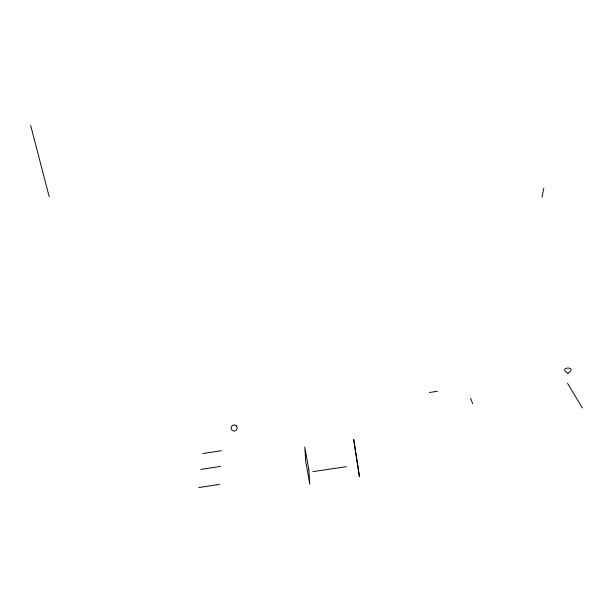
<?xml version="1.0" encoding="UTF-8"?>
<svg xmlns="http://www.w3.org/2000/svg" width="613" height="613" viewBox="0 0 613 613"><rect width="100%" height="100%" fill="white"/><g stroke="black" fill="none" stroke-linecap="round" stroke-linejoin="round"><path stroke-width="0.92" d="M541.923 197.256L543.823 188.283M236.151 425.66C233.017 422.809 228.879 428.518 232.526 430.625C235.568 432.74 239.062 427.82 236.112 425.629M429.445 392.504L437.475 391.255M202.796 453.574L221.416 450.693M200.918 469.412L220.534 466.378M198.765 487.588L219.492 484.385M312.891 471.635L346.422 466.685M568.067 373.325C578.925 366.107 556.734 366.444 567.899 373.317M567.523 383.286L582.35 407.997M470.585 398.297L472.654 403.561M30.65 125.412L49.224 196.796M308.837 469.65L304.791 446.984L305.665 461.099L309.795 484.224L308.837 469.65M357.249 462.171L353.686 439.421L359.433 476.554L357.249 462.171"/></g></svg>
